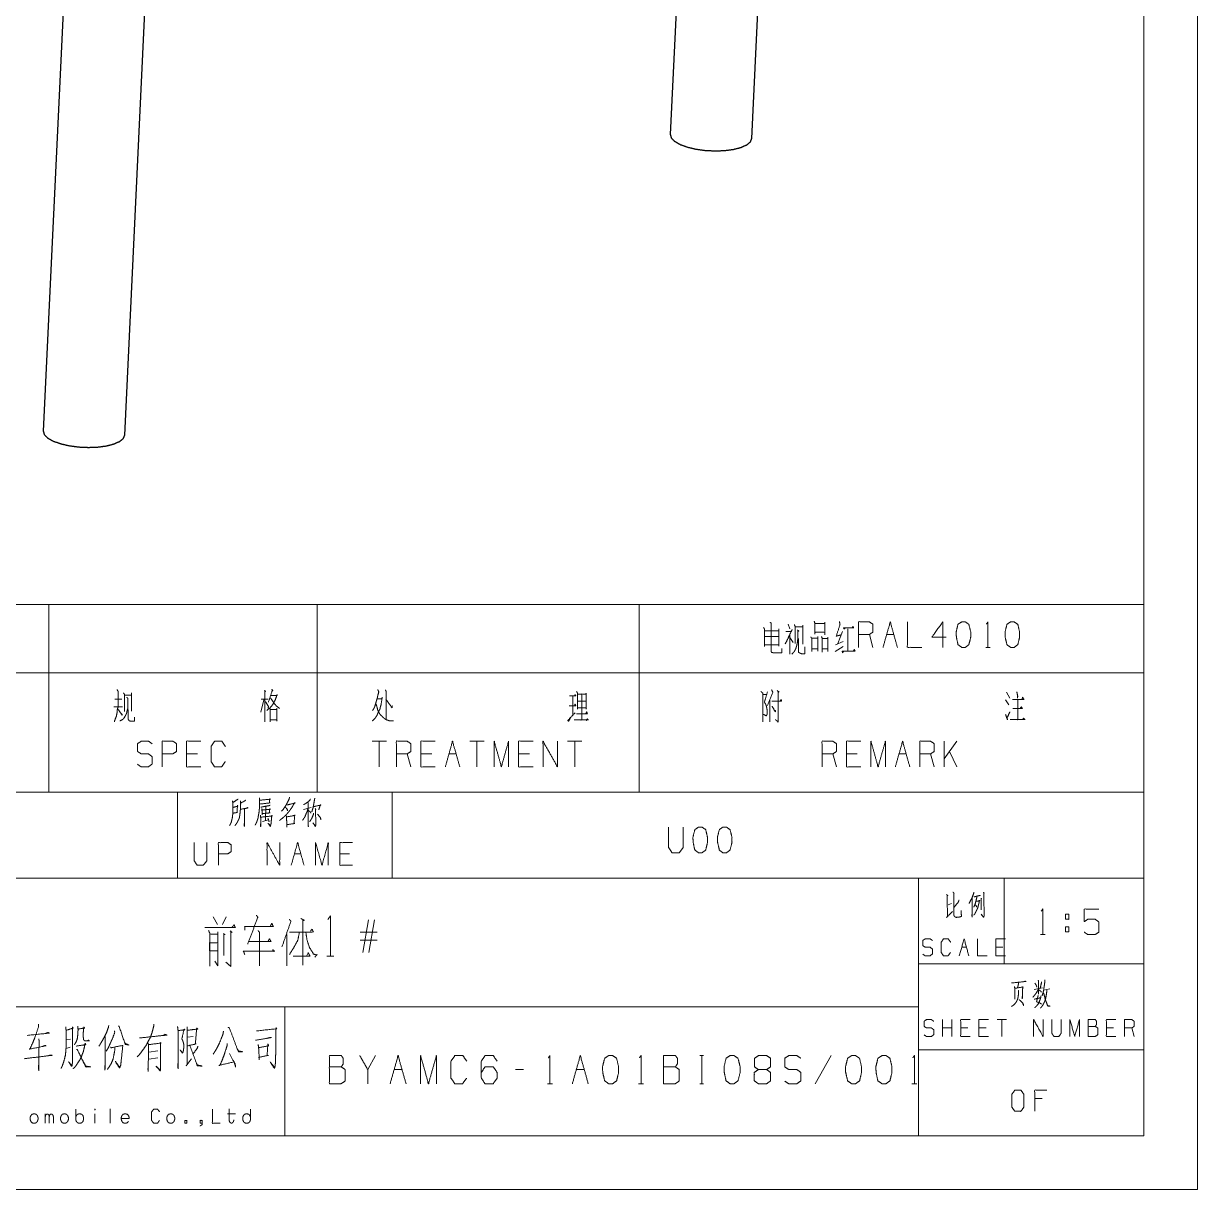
# Model space of a CAD drawing. Header units: millimetres. Extents: x 0 to 420, y 0 to 297.
# Drawn here: x 310.6 to 420, y 0 to 108.6 of the extents above; entities that cross this region are included whole.
import ezdxf

# ---------------------------------------------------------------- set-up
doc = ezdxf.new("R2010")
doc.units = ezdxf.units.MM
doc.layers.add('101', color=7, linetype='Continuous', true_color=0xffffff)

msp = doc.modelspace()

# ---------------------------------------------------------------- linework, layer by layer
at = {"layer": '101', "color": 133, "linetype": 'Continuous', "lineweight": 18}
for p, q in [((420, 0), (420, 297)), ((415, 5), (415, 292)), ((235, 37), (415, 37)), ((325, 37), (325, 29)), ((345, 37), (345, 29)), ((235, 29), (415, 29)), ((394, 29), (394, 5)), ((402, 29), (402, 21)), ((394, 21), (415, 21)), ((285, 17), (394, 17)), ((335, 17), (335, 5)), ((394, 13), (415, 13)), ((25, 5), (415, 5)), ((235, 5), (415, 5)), ((0, 0), (420, 0))]:
    msp.add_line(p, q, dxfattribs=at)
at = {"layer": '101', "color": 92, "linetype": 'Continuous', "lineweight": 25}
for p, q in [((378.48, 97.87), (382.85, 190)), ((375.07, 186.32), (370.89, 98.23)), ((316.82, 162.04), (312.49, 70.61)), ((320.08, 70.25), (324.45, 162.39))]:
    msp.add_line(p, q, dxfattribs=at)
at = {"layer": '101', "color": 72, "linetype": 'Continuous', "lineweight": 18}
for p, q in [((283, 54.46), (313, 54.46)), ((313, 54.46), (313, 48.11)), ((313, 54.46), (338, 54.46)), ((338, 54.46), (338, 48.11)), ((338, 54.46), (368, 54.46)), ((368, 54.46), (368, 48.11)), ((368, 54.46), (415, 54.46)), ((415, 54.46), (415, 48.11)), ((381.87, 52.65), (382.02, 52.22)), ((379.68, 52.03), (380.95, 52.03)), ((379.68, 51.5), (380.95, 51.5)), ((380.99, 52.22), (380.99, 50.6)), ((382.04, 51.4), (382.34, 50.93)), ((386.93, 51.95), (386.49, 50.85)), ((387.44, 52.22), (387.44, 50.17)), ((389.77, 50.48), (389.44, 51.68)), ((391.04, 51.68), (391.71, 51.68)), ((379.7, 50.7), (380.95, 50.7)), ((386.26, 50.08), (386.98, 50.55)), ((386.28, 50.7), (387, 51.03)), ((400.27, 50.48), (400.7, 50.48)), ((283, 48.11), (313, 48.11)), ((313, 48.11), (338, 48.11)), ((313, 48.11), (313, 37)), ((338, 48.11), (368, 48.11)), ((338, 48.11), (338, 37)), ((368, 48.11), (415, 48.11)), ((368, 48.11), (368, 37)), ((415, 48.11), (415, 37)), ((320.1, 46.03), (320.7, 46.03)), ((320.7, 46.25), (320.7, 44.55)), ((361.81, 45.95), (361.81, 44.13)), ((379.52, 46.1), (379.87, 46.1)), ((380.84, 46.45), (381.02, 46.3)), ((402.21, 46.3), (402.51, 45.75)), ((319.06, 44.95), (319.87, 44.95)), ((319.15, 45.65), (319.82, 45.65)), ((333.02, 45.6), (332.74, 44.45)), ((343.6, 45.68), (344.03, 45.68)), ((362.25, 45.48), (363.03, 45.48)), ((380.17, 45.6), (380.17, 43.53)), ((402.12, 45.6), (402.42, 45.12)), ((344.45, 41.74), (343.11, 41.74)), ((343.78, 41.74), (343.78, 39.36)), ((353.56, 41.74), (352.21, 41.74)), ((352.88, 41.74), (352.88, 39.36)), ((362.66, 41.74), (361.32, 41.74)), ((361.99, 41.74), (361.99, 39.36)), ((396.41, 39.36), (396.41, 41.74)), ((397.58, 41.74), (396.41, 40.09)), ((326.85, 40.56), (325.84, 40.56)), ((346.73, 39.36), (346.39, 40.56)), ((348.67, 40.56), (347.66, 40.56)), ((350.27, 40.56), (350.94, 40.56)), ((357.77, 40.56), (356.76, 40.56)), ((386.37, 39.36), (386.04, 40.56)), ((388.31, 40.56), (387.31, 40.56)), ((392.19, 40.56), (392.87, 40.56)), ((395.48, 39.36), (395.14, 40.56)), ((397.58, 39.36), (396.91, 40.79)), ((283, 37), (313, 37)), ((313, 37), (338, 37)), ((338, 37), (368, 37)), ((368, 37), (415, 37)), ((333.22, 35.67), (333.2, 34.36)), ((336.72, 35.38), (337.43, 35.58)), ((332.92, 34.28), (333.47, 34.43)), ((335.89, 31.26), (336.48, 31.26)), ((341.01, 31.26), (340.12, 31.26)), ((396.78, 26.5), (397.1, 26.62)), ((328.33, 25.38), (328.72, 24.68)), ((329.53, 25.38), (329.2, 24.68)), ((342.26, 22.08), (342.78, 25.11)), ((343.34, 25.11), (342.81, 22.08)), ((407.69, 24.46), (407.69, 23.99)), ((407.69, 24.46), (408.02, 24.46)), ((335.17, 23.73), (335.17, 20.82)), ((343.59, 23.97), (342, 23.97)), ((343.59, 23.22), (342, 23.22)), ((405.37, 23.74), (405.8, 23.74)), ((334.01, 22.12), (333.87, 22.39)), ((337.15, 22.04), (337.01, 21.72)), ((398.04, 22.56), (398.48, 22.56)), ((401.88, 22.56), (401.21, 22.56)), ((328.47, 21.25), (328.75, 20.82)), ((338.89, 21.72), (339.56, 21.72)), ((404.78, 18.63), (405.57, 18.79)), ((405.68, 18.57), (406.23, 18.69)), ((396.24, 14.25), (396.24, 15.82)), ((397.13, 14.25), (397.13, 15.82)), ((402.22, 15.82), (401.33, 15.82)), ((401.78, 15.82), (401.78, 14.25)), ((323.85, 14.45), (323.66, 14.35)), ((326.44, 14.25), (325.93, 14.18)), ((397.13, 15.04), (396.24, 15.04)), ((398.6, 15.04), (397.94, 15.04)), ((400.3, 15.04), (399.63, 15.04)), ((412.18, 15.04), (411.51, 15.04)), ((414.1, 14.25), (413.88, 15.04)), ((315.02, 14.01), (314.63, 13.94)), ((315, 13.25), (314.63, 13.14)), ((323.17, 12.9), (322.32, 12.8)), ((322.32, 12.14), (323.17, 12.25)), ((343.45, 12.47), (342.71, 11.17)), ((373.63, 12.47), (374, 12.47)), ((373.83, 12.47), (373.83, 9.85)), ((385.88, 12.47), (384.4, 9.85)), ((345.17, 11.17), (345.91, 11.17)), ((357.23, 11.17), (356.49, 11.17)), ((362.14, 11.17), (362.88, 11.17)), ((359.45, 9.85), (359.92, 9.85)), ((367.94, 9.85), (368.4, 9.85)), ((373.63, 9.85), (374, 9.85)), ((393.39, 9.85), (393.86, 9.85)), ((405.52, 8.46), (404.84, 8.46)), ((312.68, 6.17), (312.68, 7.04)), ((315.51, 6.52), (315.51, 7.48)), ((317.3, 7.04), (317.3, 6.17)), ((318.71, 7.5), (318.71, 6.17)), ((329.66, 7.04), (330.39, 7.04))]:
    msp.add_line(p, q, dxfattribs=at)
at = {"layer": '101', "color": 92, "linetype": 'Continuous', "lineweight": 25}
for points, knots in [([(370.89, 98.23), (370.99, 97.9), (371.3, 97.59), (371.8, 97.3), (372.48, 97.06), (373.28, 96.87), (374.17, 96.75), (375.08, 96.71), (375.97, 96.74), (376.79, 96.85), (377.49, 97.03), (378.02, 97.27), (378.36, 97.55), (378.48, 97.87)], [0, 0, 0.039493, 0.091378, 0.15992, 0.244281, 0.341212, 0.446146, 0.553829, 0.658767, 0.755702, 0.840069, 0.908612, 0.960505, 1, 1]), ([(312.49, 70.61), (312.58, 70.29), (312.89, 69.98), (313.4, 69.69), (314.08, 69.45), (314.88, 69.26), (315.77, 69.14), (316.68, 69.1), (317.57, 69.13), (318.39, 69.24), (319.08, 69.42), (319.62, 69.66), (319.96, 69.94), (320.08, 70.25)], [0, 0, 0.039492, 0.091379, 0.15992, 0.244281, 0.34121, 0.446147, 0.553827, 0.658767, 0.755699, 0.840067, 0.908613, 0.960505, 1, 1])]:
    msp.add_open_spline(points, degree=1, knots=knots, dxfattribs=at)
at = {"layer": '101', "color": 72, "linetype": 'Continuous', "lineweight": 18}
for points, knots in [([(380.19, 52.82), (380.28, 52.73), (380.28, 50.1), (380.33, 50), (380.49, 49.98), (381.27, 49.98), (381.27, 50.38)], [0, 0, 0.031698, 0.655157, 0.682037, 0.720284, 0.904996, 1, 1]), ([(382.45, 52.6), (382.52, 52.43), (382.52, 50.83)], [0, 0, 0.105514, 1, 1]), ([(382.52, 52.38), (383.23, 52.38), (383.23, 52.55), (383.23, 50.78)], [0, 0, 0.266094, 0.331958, 1, 1]), ([(384.3, 52.93), (384.37, 52.68), (384.37, 51.7), (384.37, 51.88), (385.29, 51.88), (385.29, 51.65), (385.29, 52.82), (385.29, 52.7), (384.37, 52.7)], [0, 0, 0.054432, 0.258706, 0.29537, 0.487932, 0.535072, 0.781249, 0.807438, 1, 1]), ([(386.65, 52.88), (386.7, 52.6), (386.35, 51.53), (386.84, 51.65)], [0, 0, 0.145701, 0.734427, 1, 1]), ([(388.43, 50.48), (388.43, 52.85), (389.44, 52.85), (389.77, 52.63), (389.77, 51.9), (389.44, 51.68), (388.43, 51.68)], [0, 0, 0.400951, 0.571036, 0.639278, 0.761673, 0.829915, 1, 1]), ([(390.71, 50.48), (391.38, 52.85), (392.05, 50.48)], [0, 0, 0.499999, 1, 1]), ([(392.98, 52.85), (392.98, 50.48), (394.33, 50.48)], [0, 0, 0.638733, 1, 1]), ([(396.6, 51.43), (395.26, 51.43), (396.27, 52.85), (396.27, 50.48)], [0, 0, 0.245869, 0.565295, 1, 1]), ([(398.37, 50.48), (398.7, 50.73), (398.88, 51.43), (398.88, 51.9), (398.7, 52.63), (398.37, 52.85), (398.03, 52.85), (397.69, 52.63), (397.52, 51.9), (397.54, 51.43), (397.69, 50.73), (398.03, 50.48), (398.37, 50.48)], [0, 0, 0.067524, 0.18397, 0.260582, 0.380942, 0.446139, 0.500302, 0.565504, 0.685862, 0.762527, 0.878308, 0.945837, 1, 1]), ([(400.34, 52.65), (400.48, 52.85), (400.48, 50.48)], [0, 0, 0.093495, 1, 1]), ([(402.92, 50.48), (403.26, 50.73), (403.43, 51.43), (403.43, 51.9), (403.26, 52.63), (402.92, 52.85), (402.58, 52.85), (402.25, 52.63), (402.07, 51.9), (402.09, 51.43), (402.25, 50.73), (402.58, 50.48), (402.92, 50.48)], [0, 0, 0.067525, 0.183972, 0.260585, 0.380946, 0.446143, 0.500306, 0.565503, 0.685864, 0.76253, 0.878312, 0.945837, 1, 1]), ([(379.59, 52.33), (379.66, 52.18), (379.66, 50.55)], [0, 0, 0.092597, 1, 1]), ([(381.65, 51.97), (382.15, 51.97), (382.24, 52.13), (381.6, 50.8), (382.02, 51.63), (382.02, 49.85)], [0, 0, 0.102218, 0.138179, 0.441776, 0.633382, 1, 1]), ([(382.73, 52.1), (382.87, 52), (382.78, 52), (382.78, 51.38), (382.73, 50.95), (382.68, 50.68), (382.59, 50.38), (382.45, 50.1), (382.22, 49.85)], [0, 0, 0.067741, 0.102315, 0.346795, 0.514328, 0.623882, 0.746214, 0.867178, 1, 1]), ([(383.98, 51.47), (384.07, 51.3), (384.07, 50.1), (384.07, 50.33), (384.62, 50.33), (384.62, 50.13), (384.62, 51.47), (384.62, 51.35), (384.07, 51.35)], [0, 0, 0.044639, 0.317869, 0.369099, 0.493859, 0.539397, 0.84678, 0.87524, 1, 1]), ([(384.97, 51.5), (385.04, 51.35), (385.04, 50.02), (385.04, 50.35), (385.56, 50.35), (385.56, 50.1), (385.56, 51.43), (385.56, 51.3), (385.06, 51.3)], [0, 0, 0.036663, 0.329593, 0.401444, 0.514757, 0.570026, 0.862955, 0.89059, 1, 1]), ([(387.18, 52.25), (387.09, 52.18), (387.02, 52.3), (387.97, 52.3), (387.9, 52.43), (387.83, 52.3)], [0, 0, 0.077218, 0.17288, 0.808676, 0.904338, 1, 1]), ([(382.84, 51.3), (382.84, 50.02), (382.96, 49.95), (383.12, 49.88), (383.42, 49.88), (383.42, 50.53)], [0, 0, 0.500781, 0.55761, 0.626688, 0.744702, 1, 1]), ([(387.04, 50.1), (386.95, 49.98), (386.9, 50.13), (388.1, 50.13), (388.03, 50.3), (387.97, 50.17)], [0, 0, 0.083253, 0.169787, 0.823494, 0.926146, 1, 1]), ([(319.36, 46.55), (319.48, 46.35), (319.48, 45), (319.39, 44.7), (319.36, 44.38), (319.29, 44.03), (319.2, 43.83), (319.11, 43.55)], [0, 0, 0.076125, 0.513098, 0.614331, 0.720148, 0.835726, 0.906504, 1, 1]), ([(319.96, 46.25), (320.05, 46.1), (320.05, 44.5)], [0, 0, 0.098129, 1, 1]), ([(333.09, 46.45), (333.19, 46.35), (333.14, 46.43), (333.14, 43.53), (333.14, 45.65), (332.79, 45.65), (333.44, 45.65)], [0, 0, 0.023247, 0.037896, 0.500409, 0.839319, 0.895699, 1, 1]), ([(333.71, 46), (334.26, 46), (334.27, 46.1), (334.11, 45.62), (333.88, 45.18), (333.62, 44.85), (333.3, 44.6)], [0, 0, 0.220966, 0.26192, 0.463932, 0.667691, 0.836831, 1, 1]), ([(333.78, 46.58), (333.88, 46.43), (333.81, 46.45), (333.46, 45.37)], [0, 0, 0.132126, 0.186059, 1, 1]), ([(343.65, 46.55), (343.74, 46.33), (343.65, 46), (343.62, 45.83), (343.55, 45.6), (343.48, 45.35), (343.41, 45.12), (343.35, 44.93), (343.27, 44.77), (343.16, 44.6)], [0, 0, 0.116541, 0.278918, 0.364993, 0.478696, 0.603951, 0.71766, 0.817412, 0.901346, 1, 1]), ([(344.36, 46.53), (344.43, 46.35), (344.43, 43.83)], [0, 0, 0.06955, 1, 1]), ([(361.49, 45.98), (362.1, 45.98), (362.02, 46.08), (361.99, 45.95)], [0, 0, 0.704243, 0.847777, 1, 1]), ([(362.17, 46.38), (362.25, 46.22), (362.25, 44.73), (362.25, 44.85), (363.07, 44.85), (363.07, 44.73), (363.07, 46.22), (363.07, 46.13), (362.25, 46.13), (362.64, 46.13), (362.64, 43.73), (361.94, 43.73), (363.28, 43.73), (363.19, 43.78), (363.17, 43.83), (363.07, 43.67)], [0, 0, 0.016856, 0.162098, 0.174201, 0.252928, 0.265031, 0.410272, 0.419955, 0.498682, 0.536334, 0.76872, 0.837175, 0.967244, 0.977077, 0.982211, 1, 1]), ([(379.34, 46.38), (379.5, 46.22), (379.5, 43.53)], [0, 0, 0.074914, 1, 1]), ([(379.94, 46.33), (379.66, 45.37), (379.77, 45.2), (379.84, 45.02), (379.91, 44.68), (379.91, 44.25), (379.84, 44.1), (379.59, 44.23)], [0, 0, 0.379822, 0.458229, 0.530553, 0.667378, 0.830233, 0.893776, 1, 1]), ([(380.33, 46.53), (380.44, 46.3), (379.96, 45.08)], [0, 0, 0.159107, 1, 1]), ([(380.95, 46.35), (380.95, 43.53), (380.68, 43.75)], [0, 0, 0.890401, 1, 1]), ([(403.17, 46.35), (403.26, 45.87), (403.27, 45.98), (403.22, 45.75)], [0, 0, 0.592181, 0.716658, 1, 1]), ([(320.26, 45.83), (320.38, 45.73), (320.38, 44.85), (320.3, 44.6), (320.26, 44.38), (320.19, 44.2), (320.05, 43.95), (319.91, 43.78), (319.62, 43.63)], [0, 0, 0.062435, 0.405831, 0.509895, 0.599279, 0.673351, 0.786072, 0.874364, 1, 1]), ([(333.18, 45.43), (333.48, 44.95), (333.48, 45.02), (333.44, 44.83)], [0, 0, 0.668993, 0.75826, 1, 1]), ([(333.64, 45.78), (333.81, 45.55), (334.01, 45.25), (334.18, 45.05), (334.5, 44.8)], [0, 0, 0.21756, 0.48939, 0.692342, 1, 1]), ([(344.06, 45.85), (343.95, 45.12), (343.88, 44.9), (343.85, 44.73), (343.74, 44.55), (343.65, 44.35), (343.6, 44.2), (343.48, 44), (343.37, 43.85), (343.14, 43.63)], [0, 0, 0.296653, 0.392139, 0.46442, 0.547269, 0.635793, 0.700209, 0.795421, 0.869798, 1, 1]), ([(343.48, 45.2), (343.55, 45.02), (343.6, 44.83), (343.64, 44.65), (343.81, 44.3), (343.9, 44.2), (344.15, 43.95), (344.29, 43.83), (344.47, 43.73), (344.71, 43.65), (344.94, 43.65), (345.12, 43.63)], [0, 0, 0.075192, 0.15762, 0.228747, 0.384949, 0.438119, 0.578251, 0.653441, 0.734337, 0.837345, 0.928883, 1, 1]), ([(344.4, 45.65), (344.98, 44.85), (344.98, 45.08)], [0, 0, 0.814824, 1, 1]), ([(361.48, 45.05), (362.1, 45.05), (362.02, 45.2), (361.99, 45.08)], [0, 0, 0.676561, 0.857934, 1, 1]), ([(380.35, 45.48), (381.27, 45.48), (381.2, 45.62), (381.14, 45.5)], [0, 0, 0.752923, 0.888763, 1, 1]), ([(380.37, 45), (380.68, 44.48), (380.7, 44.58), (380.61, 44.6)], [0, 0, 0.760418, 0.886215, 1, 1]), ([(403.26, 45.6), (403.26, 43.75), (402.55, 43.75), (403.94, 43.75), (403.8, 43.9), (403.71, 43.75)], [0, 0, 0.426906, 0.590047, 0.912256, 0.959823, 1, 1]), ([(402.78, 45.62), (403.84, 45.62), (403.71, 45.83), (403.66, 45.65)], [0, 0, 0.717261, 0.876328, 1, 1]), ([(402.8, 44.8), (403.68, 44.8), (403.59, 44.95), (403.5, 44.83)], [0, 0, 0.729813, 0.873574, 1, 1]), ([(319.47, 44.7), (319.82, 44.18), (319.87, 44.23), (319.73, 44.33)], [0, 0, 0.720064, 0.802978, 1, 1]), ([(320.4, 44.7), (320.4, 43.78), (320.49, 43.65), (320.63, 43.6), (320.99, 43.6), (320.99, 43.98)], [0, 0, 0.472764, 0.551003, 0.627661, 0.808338, 1, 1]), ([(333.62, 44.8), (333.62, 43.55), (333.62, 43.73), (334.26, 43.73), (334.26, 43.6), (334.26, 44.8), (334.26, 44.68), (333.69, 44.68)], [0, 0, 0.306605, 0.34953, 0.505604, 0.536265, 0.830605, 0.861265, 1, 1]), ([(361.57, 43.85), (361.41, 43.6), (361.34, 43.67), (362.02, 44.38)], [0, 0, 0.214427, 0.289033, 1, 1]), ([(362.17, 44.3), (363.17, 44.3), (363.1, 44.48), (363.03, 44.33)], [0, 0, 0.739673, 0.878255, 1, 1]), ([(402.12, 44.23), (402.3, 43.73), (402.27, 43.95), (402.53, 44.48)], [0, 0, 0.39393, 0.563113, 1, 1]), ([(321.27, 39.59), (321.6, 39.36), (322.29, 39.36), (322.63, 39.61), (322.63, 40.31), (322.29, 40.56), (321.62, 40.56), (321.27, 40.79), (321.27, 41.51), (321.62, 41.74), (322.29, 41.74), (322.63, 41.51)], [0, 0, 0.068037, 0.184055, 0.25452, 0.372335, 0.4428, 0.555844, 0.626371, 0.748393, 0.81892, 0.931964, 1, 1]), ([(323.56, 39.36), (323.56, 41.74), (324.57, 41.74), (324.91, 41.51), (324.91, 40.79), (324.55, 40.56), (323.56, 40.56)], [0, 0, 0.401147, 0.571311, 0.639588, 0.762044, 0.832821, 1, 1]), ([(327.18, 39.36), (325.84, 39.36), (325.84, 41.74), (327.18, 41.74)], [0, 0, 0.26539, 0.73461, 1, 1]), ([(329.44, 39.84), (329.11, 39.36), (328.45, 39.36), (328.12, 39.84), (328.12, 41.26), (328.45, 41.74), (329.12, 41.74), (329.46, 41.26)], [0, 0, 0.114568, 0.243366, 0.357936, 0.638584, 0.753154, 0.885433, 1, 1]), ([(345.38, 39.36), (345.38, 41.74), (346.39, 41.74), (346.73, 41.51), (346.73, 40.79), (346.39, 40.56), (345.38, 40.56)], [0, 0, 0.400951, 0.571036, 0.639278, 0.761673, 0.829915, 1, 1]), ([(349, 39.36), (347.66, 39.36), (347.66, 41.74), (349, 41.74)], [0, 0, 0.26539, 0.73461, 1, 1]), ([(349.94, 39.36), (350.61, 41.74), (351.28, 39.36)], [0, 0, 0.499999, 1, 1]), ([(354.49, 39.36), (354.49, 41.74), (355.16, 39.36), (355.83, 41.74), (355.83, 39.36)], [0, 0, 0.245192, 0.500001, 0.754808, 1, 1]), ([(358.11, 39.36), (356.76, 39.36), (356.76, 41.74), (358.11, 41.74)], [0, 0, 0.26539, 0.73461, 1, 1]), ([(359.04, 39.36), (359.04, 41.74), (360.38, 39.36), (360.38, 41.74)], [0, 0, 0.317574, 0.682426, 1, 1]), ([(385.03, 39.36), (385.03, 41.74), (386.04, 41.74), (386.37, 41.51), (386.37, 40.79), (386.04, 40.56), (385.03, 40.56)], [0, 0, 0.400952, 0.571031, 0.639278, 0.761674, 0.829922, 1, 1]), ([(388.65, 39.36), (387.31, 39.36), (387.31, 41.74), (388.65, 41.74)], [0, 0, 0.26539, 0.73461, 1, 1]), ([(389.58, 39.36), (389.58, 41.74), (390.25, 39.36), (390.93, 41.74), (390.93, 39.36)], [0, 0, 0.245192, 0.499999, 0.754808, 1, 1]), ([(394.14, 39.36), (394.14, 41.74), (395.14, 41.74), (395.48, 41.51), (395.48, 40.79), (395.14, 40.56), (394.14, 40.56)], [0, 0, 0.400951, 0.571036, 0.639278, 0.761673, 0.829915, 1, 1]), ([(330.63, 36.35), (330.57, 36.31), (330.14, 36.02), (330.11, 36.2), (330.16, 36.02), (330.16, 35.45), (330.14, 35.09), (330.13, 34.85), (330.1, 34.61), (330.05, 34.39), (329.99, 34.16), (329.91, 34.01), (329.85, 33.88)], [0, 0, 0.024363, 0.186803, 0.243942, 0.302154, 0.485024, 0.597668, 0.675195, 0.753199, 0.825098, 0.89819, 0.953346, 1, 1]), ([(331.36, 36.26), (331.11, 36.09), (330.88, 36.02), (330.85, 36.2), (330.88, 35.93), (330.86, 35.67), (330.85, 35.38), (330.83, 35.14), (330.8, 34.92), (330.77, 34.67), (330.72, 34.5), (330.64, 34.36), (330.57, 34.21), (330.49, 34.08), (330.41, 33.97), (330.33, 33.88)], [0, 0, 0.096319, 0.172937, 0.229415, 0.313416, 0.396985, 0.487495, 0.564125, 0.634336, 0.711437, 0.768975, 0.817388, 0.871906, 0.920319, 0.962889, 1, 1]), ([(332.63, 36.46), (332.64, 36.26), (332.64, 35.91), (332.63, 35.58), (332.61, 35.36), (332.58, 35.07), (332.53, 34.83), (332.49, 34.56), (332.42, 34.36), (332.35, 34.16), (332.22, 33.92)], [0, 0, 0.076503, 0.212087, 0.33934, 0.424292, 0.535105, 0.630037, 0.733301, 0.813245, 0.895183, 1, 1]), ([(332.67, 36.24), (333.64, 36.35), (333.59, 36.39), (333.55, 36), (333.63, 36), (332.66, 35.89)], [0, 0, 0.39108, 0.416924, 0.577585, 0.60892, 1, 1]), ([(335.42, 36.53), (335.4, 36.37), (335.22, 36.02), (335.11, 35.8), (334.98, 35.6), (334.83, 35.38), (334.67, 35.22)], [0, 0, 0.101774, 0.363754, 0.525154, 0.678922, 0.85608, 1, 1]), ([(337.37, 36.35), (337.34, 36.26), (337.14, 36.09), (336.92, 35.93), (336.73, 35.84)], [0, 0, 0.111856, 0.433088, 0.752703, 1, 1]), ([(337.78, 36.44), (337.76, 36.33), (337.68, 35.87), (337.62, 35.56), (337.51, 35.18)], [0, 0, 0.086565, 0.451629, 0.696477, 1, 1]), ([(330.19, 35.03), (330.22, 35.05), (330.58, 35.11), (330.54, 35.09), (330.58, 35.78), (330.61, 35.69), (330.18, 35.58)], [0, 0, 0.022681, 0.239273, 0.269981, 0.676983, 0.732557, 1, 1]), ([(330.86, 35.4), (331.57, 35.53), (331.52, 35.56), (331.44, 35.51)], [0, 0, 0.834819, 0.895271, 1, 1]), ([(331.22, 35.45), (331.22, 33.81), (331.21, 33.92), (331.22, 34.1)], [0, 0, 0.849783, 0.907772, 1, 1]), ([(333.63, 35.8), (333.58, 35.75), (333.19, 35.69), (332.97, 35.64), (332.77, 35.6)], [0, 0, 0.07226, 0.516589, 0.766867, 1, 1]), ([(332.85, 35.49), (332.86, 35.34), (332.89, 34.89), (332.88, 35), (333.61, 35.07), (333.55, 35.07), (333.59, 35.47), (333.63, 35.4), (332.86, 35.34)], [0, 0, 0.056492, 0.217482, 0.258029, 0.525926, 0.548635, 0.694164, 0.720796, 1, 1]), ([(335.2, 35.84), (335.25, 35.82), (335.95, 35.98), (335.9, 36.02), (335.78, 35.8), (335.64, 35.56), (335.5, 35.36), (335.34, 35.16), (335.17, 34.96), (334.98, 34.76), (334.78, 34.58), (334.62, 34.47), (334.5, 34.36)], [0, 0, 0.017093, 0.254607, 0.275864, 0.359629, 0.452278, 0.53264, 0.616084, 0.70281, 0.792986, 0.881828, 0.944963, 1, 1]), ([(335.03, 35.6), (335.06, 35.58), (335.23, 35.38), (335.25, 35.27), (335.19, 35.42)], [0, 0, 0.066028, 0.519581, 0.712132, 1, 1]), ([(337.15, 35.47), (337.06, 35.18), (336.95, 34.94), (336.86, 34.69), (336.76, 34.56), (336.65, 34.39)], [0, 0, 0.251918, 0.474135, 0.691326, 0.826694, 1, 1]), ([(337.15, 36.02), (337.17, 34.28), (337.18, 33.79), (337.15, 33.88), (337.17, 34.08)], [0, 0, 0.691283, 0.883884, 0.921006, 1, 1]), ([(337.17, 35.31), (337.37, 35.14), (337.42, 35.05)], [0, 0, 0.729109, 1, 1]), ([(337.67, 35.03), (337.65, 34.92), (337.48, 34.52), (337.31, 34.25)], [0, 0, 0.129619, 0.632946, 1, 1]), ([(337.81, 35.49), (337.89, 35.38), (337.85, 35.4), (337.87, 34.23), (337.87, 33.94), (337.85, 33.79), (337.61, 34.14), (337.85, 33.83)], [0, 0, 0.051678, 0.066298, 0.513635, 0.623349, 0.682727, 0.848098, 1, 1]), ([(337.65, 35.64), (338.35, 35.8), (338.29, 35.82), (338.15, 35.34)], [0, 0, 0.557066, 0.608364, 1, 1]), ([(332.72, 34.85), (332.74, 34.65), (332.75, 34.14), (332.74, 33.81), (332.72, 33.9), (332.75, 34.12)], [0, 0, 0.147471, 0.523364, 0.768667, 0.835021, 1, 1]), ([(332.75, 34.67), (333.81, 34.78), (333.78, 34.85), (333.77, 34.74), (333.72, 34.23), (333.7, 34.03), (333.64, 33.81), (333.44, 34.1), (333.66, 33.88)], [0, 0, 0.374083, 0.399749, 0.43883, 0.61759, 0.687458, 0.767887, 0.891105, 1, 1]), ([(333.42, 34.56), (333.49, 34.39), (333.52, 34.25)], [0, 0, 0.579215, 1, 1]), ([(335.11, 34.81), (335.14, 34.74), (335.17, 34.19), (335.19, 34.12), (335.19, 33.72), (335.17, 33.9), (335.17, 33.97), (335.94, 34.08), (335.84, 34.08), (335.92, 34.89), (335.95, 34.85), (335.9, 34.83), (335.15, 34.69)], [0, 0, 0.018828, 0.160986, 0.178485, 0.280676, 0.326272, 0.343303, 0.542024, 0.566111, 0.777126, 0.791033, 0.804348, 1, 1]), ([(338.03, 34.96), (338.31, 34.61), (338.35, 34.43)], [0, 0, 0.711821, 1, 1]), ([(370.74, 33.74), (370.74, 31.84), (371.06, 31.36), (371.73, 31.36), (372.09, 31.84), (372.09, 33.74)], [0, 0, 0.337152, 0.4386, 0.55778, 0.662848, 1, 1]), ([(373.85, 31.36), (374.19, 31.61), (374.36, 32.31), (374.36, 32.79), (374.19, 33.51), (373.85, 33.74), (373.52, 33.74), (373.18, 33.51), (373, 32.79), (373.02, 32.31), (373.18, 31.61), (373.52, 31.36), (373.85, 31.36)], [0, 0, 0.067524, 0.183971, 0.260583, 0.380943, 0.446139, 0.500302, 0.565505, 0.685863, 0.762528, 0.878308, 0.945837, 1, 1]), ([(376.13, 31.36), (376.46, 31.61), (376.64, 32.31), (376.64, 32.79), (376.46, 33.51), (376.13, 33.74), (375.79, 33.74), (375.46, 33.51), (375.28, 32.79), (375.3, 32.31), (375.46, 31.61), (375.79, 31.36), (376.13, 31.36)], [0, 0, 0.067524, 0.183969, 0.260581, 0.380939, 0.446136, 0.500306, 0.565502, 0.685861, 0.762526, 0.878306, 0.94583, 1, 1]), ([(326.54, 32.3), (326.54, 30.62), (326.82, 30.2), (327.41, 30.2), (327.73, 30.62), (327.73, 32.3)], [0, 0, 0.337151, 0.438599, 0.557782, 0.662849, 1, 1]), ([(328.8, 30.2), (328.8, 32.3), (329.69, 32.3), (329.99, 32.1), (329.99, 31.46), (329.68, 31.26), (328.8, 31.26)], [0, 0, 0.401145, 0.571312, 0.639588, 0.762043, 0.832818, 1, 1]), ([(333.33, 30.2), (333.33, 32.3), (334.51, 30.2), (334.51, 32.3)], [0, 0, 0.317574, 0.682426, 1, 1]), ([(337.85, 30.2), (337.85, 32.3), (338.45, 30.2), (339.04, 32.3), (339.04, 30.2)], [0, 0, 0.245192, 0.5, 0.754808, 1, 1]), ([(341.3, 30.2), (340.12, 30.2), (340.12, 32.3), (341.3, 32.3)], [0, 0, 0.265389, 0.734611, 1, 1]), ([(396.62, 27.47), (396.76, 27.35), (396.68, 27.39), (396.71, 25.4), (396.62, 25.32), (397.17, 25.88)], [0, 0, 0.060255, 0.090729, 0.71461, 0.752496, 1, 1]), ([(397.22, 27.7), (397.34, 27.55), (397.29, 27.59), (397.29, 26.72), (397.29, 26.04), (397.29, 25.94), (397.31, 25.54), (397.35, 25.44), (397.41, 25.38), (397.54, 25.34), (397.8, 25.36), (397.99, 25.42), (398.01, 25.44), (397.98, 25.98)], [0, 0, 0.050887, 0.067371, 0.30486, 0.491459, 0.519732, 0.627242, 0.657953, 0.681265, 0.71898, 0.791172, 0.845841, 0.852765, 1, 1]), ([(399.18, 27.7), (399.16, 27.59), (398.99, 27.14), (398.84, 26.87), (398.72, 26.62)], [0, 0, 0.089072, 0.504979, 0.766001, 1, 1]), ([(399.19, 27.28), (399.22, 27.26), (399.25, 27.26), (399.76, 27.39), (399.72, 27.39), (399.65, 27.35)], [0, 0, 0.049781, 0.090425, 0.822292, 0.883256, 1, 1]), ([(400.07, 27.68), (400.13, 27.59), (400.1, 27.57), (400.12, 25.52), (400.12, 25.5), (400.1, 25.38), (400.07, 25.34), (399.84, 25.65), (400.07, 25.36), (400.1, 25.44)], [0, 0, 0.031372, 0.042462, 0.676473, 0.682877, 0.721567, 0.737252, 0.857566, 0.97283, 1, 1]), ([(397.29, 26.23), (397.72, 26.77), (397.79, 26.95)], [0, 0, 0.77398, 1, 1]), ([(399.02, 27.14), (399, 25.38), (398.99, 25.5), (398.99, 25.52), (399, 25.71)], [0, 0, 0.841012, 0.900786, 0.910681, 1, 1]), ([(399.43, 27.22), (399.44, 27.18), (399.37, 26.89), (399.3, 26.62), (399.22, 26.43), (399.16, 26.29)], [0, 0, 0.044891, 0.350478, 0.63559, 0.840224, 1, 1]), ([(399.43, 26.83), (399.72, 26.89), (399.69, 26.95), (399.66, 26.72), (399.6, 26.52), (399.57, 26.35), (399.52, 26.19), (399.44, 26.04), (399.37, 25.88), (399.3, 25.75), (399.22, 25.61), (399.16, 25.54)], [0, 0, 0.158182, 0.194476, 0.315843, 0.429568, 0.518472, 0.611327, 0.697145, 0.792857, 0.869066, 0.954883, 1, 1]), ([(399.28, 26.52), (399.41, 26.39), (399.44, 26.29)], [0, 0, 0.6273, 1, 1]), ([(399.85, 27.12), (399.88, 27.08), (399.85, 27.06), (399.85, 26.06), (399.84, 26.17), (399.85, 26.29)], [0, 0, 0.038712, 0.066084, 0.824707, 0.904517, 1, 1]), ([(332.34, 25.54), (332.47, 25.34), (331.53, 22.83)], [0, 0, 0.082206, 1, 1]), ([(336.48, 25.23), (336.81, 25.07), (336.67, 25.03), (336.67, 20.9)], [0, 0, 0.079453, 0.110572, 1, 1]), ([(339, 25.15), (339.23, 25.46), (339.23, 21.72)], [0, 0, 0.09349, 1, 1]), ([(405.44, 25.91), (405.59, 26.11), (405.59, 23.74)], [0, 0, 0.093487, 1, 1]), ([(407.69, 25.16), (407.69, 25.64), (408.02, 25.64), (408.02, 25.16), (407.69, 25.16)], [0, 0, 0.292916, 0.5, 0.792916, 1, 1]), ([(409.45, 23.96), (409.78, 23.74), (410.47, 23.74), (410.81, 23.96), (410.81, 24.91), (410.47, 25.16), (409.78, 25.16), (409.45, 24.94), (409.45, 26.11), (410.81, 26.11)], [0, 0, 0.062226, 0.168341, 0.230572, 0.376815, 0.441268, 0.547382, 0.609609, 0.790489, 1, 1]), ([(327.55, 24.4), (330.36, 24.4), (330.28, 24.64), (330.09, 24.44)], [0, 0, 0.842004, 0.917045, 1, 1]), ([(327.89, 24.12), (328, 23.85), (328, 20.78), (328, 23.77), (328.75, 23.77), (328.75, 23.97), (328.75, 20.82), (328.75, 22.98), (327.97, 22.98), (327.97, 22.23), (328.72, 22.23)], [0, 0, 0.019945, 0.226009, 0.426789, 0.47722, 0.490429, 0.701777, 0.847078, 0.899376, 0.949571, 1, 1]), ([(329.89, 24.09), (330.09, 23.93), (329.95, 24.05), (329.95, 20.78), (329.5, 21.17)], [0, 0, 0.058327, 0.100825, 0.861608, 1, 1]), ([(331.28, 24.16), (331.25, 24.48), (333.92, 24.48), (333.78, 24.79), (333.64, 24.52)], [0, 0, 0.086832, 0.820652, 0.915214, 1, 1]), ([(332.5, 24.12), (332.64, 23.93), (332.64, 20.82)], [0, 0, 0.071933, 1, 1]), ([(335.39, 25.15), (335.56, 24.99), (334.72, 22.59)], [0, 0, 0.082802, 1, 1]), ([(335.42, 23.97), (337.65, 23.97), (337.53, 24.24), (337.37, 24.05)], [0, 0, 0.800376, 0.90721, 1, 1]), ([(408.02, 24.46), (408.02, 23.99), (407.69, 23.99)], [0, 0, 0.585831, 1, 1]), ([(329.28, 23.85), (329.42, 23.73), (329.31, 23.77), (329.31, 21.8)], [0, 0, 0.080444, 0.132485, 1, 1]), ([(331.64, 23.1), (333.7, 23.1), (333.56, 23.34), (333.42, 23.1)], [0, 0, 0.789756, 0.894878, 1, 1]), ([(336.34, 23.89), (336.2, 23.22), (335.84, 22.55), (335.42, 21.88)], [0, 0, 0.306098, 0.646781, 1, 1]), ([(336.95, 23.93), (337.06, 23.22), (337.28, 22.55), (337.67, 21.92), (337.92, 21.84), (338.01, 21.88), (337.79, 21.64)], [0, 0, 0.252325, 0.500432, 0.760973, 0.853337, 0.885811, 1, 1]), ([(394.41, 21.91), (394.63, 21.76), (395.09, 21.76), (395.31, 21.93), (395.31, 22.39), (395.09, 22.56), (394.64, 22.56), (394.41, 22.71), (394.41, 23.19), (394.64, 23.34), (395.09, 23.34), (395.31, 23.19)], [0, 0, 0.068029, 0.184052, 0.254519, 0.372336, 0.442804, 0.555843, 0.62637, 0.748396, 0.818923, 0.931962, 1, 1]), ([(397, 22.08), (396.77, 21.76), (396.34, 21.76), (396.12, 22.08), (396.12, 23.02), (396.34, 23.34), (396.78, 23.34), (397.01, 23.02)], [0, 0, 0.114571, 0.243364, 0.357935, 0.638587, 0.753157, 0.885429, 1, 1]), ([(397.81, 21.76), (398.26, 23.34), (398.7, 21.76)], [0, 0, 0.499998, 1, 1]), ([(399.51, 23.34), (399.51, 21.76), (400.4, 21.76)], [0, 0, 0.638737, 1, 1]), ([(402.1, 21.76), (401.21, 21.76), (401.21, 23.34), (402.1, 23.34)], [0, 0, 0.265388, 0.734612, 1, 1]), ([(331.25, 21.88), (331.14, 22.2), (334.03, 22.2), (333.87, 22.27)], [0, 0, 0.097863, 0.945906, 1, 1]), ([(335.78, 21.72), (337.34, 21.72), (337.15, 22.08)], [0, 0, 0.794018, 1, 1]), ([(402.68, 19.23), (404.03, 19.37), (403.97, 19.39), (403.83, 19.37)], [0, 0, 0.865805, 0.905503, 1, 1]), ([(402.95, 18.9), (402.98, 18.73), (402.99, 18.3), (402.99, 17.72), (402.98, 17.8), (402.98, 17.95)], [0, 0, 0.119124, 0.427226, 0.837796, 0.897358, 1, 1]), ([(402.98, 18.73), (403.77, 18.86), (403.72, 18.9), (403.71, 18.55), (403.71, 18.17), (403.69, 17.95), (403.68, 17.76), (403.67, 17.84), (403.69, 18.03)], [0, 0, 0.351984, 0.378534, 0.533493, 0.697426, 0.797814, 0.880033, 0.917028, 1, 1]), ([(403.3, 19.29), (403.33, 19.17), (403.23, 18.77)], [0, 0, 0.238945, 1, 1]), ([(405.19, 18.65), (405.05, 18.42), (404.92, 18.21), (404.79, 18.05), (404.66, 17.9)], [0, 0, 0.287233, 0.555137, 0.786183, 1, 1]), ([(404.86, 19.21), (405, 18.98), (405.03, 18.84)], [0, 0, 0.640218, 1, 1]), ([(405.17, 19.48), (405.2, 19.33), (405.2, 18.19), (405.17, 18.34), (405.2, 18.46)], [0, 0, 0.094654, 0.823642, 0.918295, 1, 1]), ([(405.2, 18.61), (405.38, 18.48), (405.46, 18.38)], [0, 0, 0.613114, 1, 1]), ([(405.46, 19.33), (405.46, 19.23), (405.35, 18.75)], [0, 0, 0.174306, 1, 1]), ([(405.77, 19.52), (405.77, 19.39), (405.76, 19.17), (405.71, 18.88), (405.67, 18.57), (405.61, 18.32), (405.54, 18.09), (405.52, 18.03)], [0, 0, 0.081859, 0.232245, 0.425429, 0.632112, 0.800316, 0.957949, 1, 1]), ([(403.31, 18.53), (403.34, 18.4), (403.33, 18.36), (403.31, 18.07), (403.27, 17.82), (403.23, 17.68), (403.15, 17.53), (403.07, 17.39), (402.92, 17.22), (402.77, 17.1), (402.66, 17.04)], [0, 0, 0.073225, 0.098424, 0.26494, 0.409696, 0.496582, 0.589746, 0.686975, 0.813798, 0.923947, 1, 1]), ([(403.39, 17.68), (403.59, 17.49), (403.71, 17.37), (403.77, 17.28), (403.81, 17.12), (403.72, 17.32)], [0, 0, 0.292982, 0.473564, 0.580848, 0.762106, 1, 1]), ([(404.78, 17.72), (405.41, 17.86), (405.42, 18.05), (405.42, 17.97), (405.35, 17.72), (405.25, 17.45), (405.14, 17.24), (405.03, 17.12), (404.92, 16.99), (404.85, 16.93)], [0, 0, 0.304469, 0.392577, 0.431617, 0.55371, 0.68947, 0.798366, 0.878841, 0.95475, 1, 1]), ([(405.16, 18.07), (405, 17.49), (405.1, 17.45), (405.22, 17.41), (405.33, 17.35), (405.48, 17.26)], [0, 0, 0.529111, 0.626299, 0.735529, 0.852099, 1, 1]), ([(405.98, 18.57), (405.93, 18.21), (405.89, 17.97), (405.85, 17.76), (405.79, 17.57), (405.67, 17.32), (405.57, 17.14), (405.45, 16.97), (405.36, 16.89)], [0, 0, 0.194372, 0.332632, 0.448613, 0.555646, 0.70616, 0.822691, 0.933849, 1, 1]), ([(405.65, 18.3), (405.68, 18.26), (405.83, 17.68), (405.93, 17.41), (406.04, 17.12), (406.06, 17.06), (406.28, 17.08), (406.06, 17.1), (405.99, 17.22)], [0, 0, 0.026719, 0.341744, 0.493482, 0.655463, 0.691641, 0.807838, 0.924035, 1, 1]), ([(312.05, 15.39), (312.05, 15.18), (311.73, 14.21), (311.51, 13.66), (311.24, 13.07), (311.2, 13.07), (312.76, 13.38), (312.66, 13.42), (312.44, 13.32)], [0, 0, 0.046524, 0.275032, 0.408545, 0.553501, 0.564465, 0.92219, 0.945453, 1, 1]), ([(322.78, 15.39), (322.78, 15.21), (322.63, 14.63), (322.49, 14.21), (322.34, 13.94), (322.07, 13.42), (321.68, 12.87), (321.41, 12.52), (321.24, 12.35)], [0, 0, 0.049752, 0.224095, 0.350741, 0.440842, 0.608969, 0.803946, 0.929998, 1, 1]), ([(394.53, 14.4), (394.75, 14.25), (395.21, 14.25), (395.43, 14.41), (395.43, 14.88), (395.21, 15.04), (394.76, 15.04), (394.53, 15.19), (394.53, 15.67), (394.76, 15.82), (395.21, 15.82), (395.43, 15.67)], [0, 0, 0.068036, 0.184055, 0.25452, 0.372334, 0.442799, 0.555845, 0.626371, 0.748393, 0.818918, 0.931964, 1, 1]), ([(398.83, 14.25), (397.94, 14.25), (397.94, 15.82), (398.83, 15.82)], [0, 0, 0.265394, 0.734606, 1, 1]), ([(400.52, 14.25), (399.63, 14.25), (399.63, 15.82), (400.52, 15.82)], [0, 0, 0.265394, 0.734606, 1, 1]), ([(404.73, 14.25), (404.73, 15.82), (405.62, 14.25), (405.62, 15.82)], [0, 0, 0.317573, 0.682427, 1, 1]), ([(406.42, 15.82), (406.42, 14.56), (406.63, 14.25), (407.08, 14.25), (407.31, 14.56), (407.31, 15.82)], [0, 0, 0.337149, 0.438598, 0.557784, 0.662851, 1, 1]), ([(408.12, 14.25), (408.12, 15.82), (408.56, 14.25), (409.01, 15.82), (409.01, 14.25)], [0, 0, 0.245192, 0.5, 0.754808, 1, 1]), ([(409.82, 15.19), (409.82, 15.82), (410.48, 15.82), (410.59, 15.67), (410.59, 15.36), (410.48, 15.19), (409.82, 15.19), (409.82, 14.25), (410.47, 14.25), (410.7, 14.4), (410.7, 15.04), (410.48, 15.19)], [0, 0, 0.115916, 0.238849, 0.272472, 0.33043, 0.366587, 0.48952, 0.663395, 0.784172, 0.83349, 0.952457, 1, 1]), ([(412.4, 14.25), (411.51, 14.25), (411.51, 15.82), (412.4, 15.82)], [0, 0, 0.265394, 0.734606, 1, 1]), ([(413.21, 14.25), (413.21, 15.82), (413.88, 15.82), (414.1, 15.67), (414.1, 15.19), (413.88, 15.04), (413.21, 15.04)], [0, 0, 0.400946, 0.571033, 0.639276, 0.76167, 0.829914, 1, 1]), ([(310.98, 14.35), (313.05, 14.56), (312.95, 14.63), (312.68, 14.52)], [0, 0, 0.836554, 0.884532, 1, 1]), ([(314.59, 15.14), (314.61, 14.87), (314.63, 14.01), (314.61, 13.18), (314.56, 12.52), (314.41, 11.94), (314.27, 11.52), (314.15, 11.28)], [0, 0, 0.070329, 0.28934, 0.499598, 0.66644, 0.819873, 0.931329, 1, 1]), ([(314.66, 14.83), (315.29, 15.04), (315.2, 15.11), (315.2, 11.76), (315.17, 11.52), (315.15, 11.45), (314.85, 11.9), (315.15, 11.52)], [0, 0, 0.122094, 0.143965, 0.756447, 0.800872, 0.814266, 0.912285, 1, 1]), ([(315.71, 15.21), (315.73, 14.87), (315.71, 14.42), (315.66, 14.04), (315.56, 13.76), (315.44, 13.56), (315.37, 13.49)], [0, 0, 0.190955, 0.438946, 0.650198, 0.811822, 0.94447, 1, 1]), ([(315.76, 14.94), (316.34, 15.04), (316.27, 15.14), (316.22, 14.63), (316.22, 14.18), (316.24, 13.94), (316.37, 13.83), (316.81, 13.83), (316.71, 13.9), (316.54, 13.83)], [0, 0, 0.209703, 0.254415, 0.437769, 0.595975, 0.681595, 0.738019, 0.892888, 0.935041, 1, 1]), ([(318.59, 15.28), (318.56, 15.11), (318.39, 14.63), (318.22, 14.28), (318, 13.87), (317.83, 13.59), (317.68, 13.35)], [0, 0, 0.081145, 0.319756, 0.499049, 0.717311, 0.868474, 1, 1]), ([(318.27, 14.25), (318.24, 11.14), (318.22, 11.42), (318.27, 11.69)], [0, 0, 0.847819, 0.923473, 1, 1]), ([(319.12, 14.76), (319.15, 14.63), (318.93, 14.04), (318.83, 13.83), (318.68, 13.49), (318.54, 13.18), (318.34, 12.87)], [0, 0, 0.067376, 0.36846, 0.478481, 0.658656, 0.823687, 1, 1]), ([(319.49, 15.25), (319.56, 15.18), (320.12, 13.52), (320.46, 13.45), (320.15, 13.59), (320.05, 13.73)], [0, 0, 0.037082, 0.681737, 0.810185, 0.937687, 1, 1]), ([(321.46, 14.11), (324, 14.38), (323.85, 14.45)], [0, 0, 0.940373, 1, 1]), ([(325, 15.18), (325.05, 14.76), (325.05, 11.25), (325.02, 11.52), (325.05, 11.83)], [0, 0, 0.092137, 0.86992, 0.931161, 1, 1]), ([(325.07, 14.8), (325.68, 14.87), (325.61, 14.94), (325.41, 14.07), (325.41, 14.01), (325.46, 13.9), (325.53, 13.73), (325.58, 13.49), (325.58, 13.28), (325.56, 13.04), (325.53, 12.87), (325.46, 12.69), (325.24, 13), (325.46, 12.73)], [0, 0, 0.163216, 0.189965, 0.42515, 0.443501, 0.473931, 0.523766, 0.589292, 0.644345, 0.7089, 0.755234, 0.805069, 0.906205, 1, 1]), ([(325.88, 15.14), (325.9, 14.83), (325.9, 11.66), (325.8, 11.52), (326.29, 12.18)], [0, 0, 0.069653, 0.779472, 0.817267, 1, 1]), ([(325.93, 14.83), (326.88, 14.94), (326.78, 15.04), (326.66, 13.56), (326.73, 13.56), (325.95, 13.38)], [0, 0, 0.276542, 0.317649, 0.747834, 0.768982, 1, 1]), ([(329.27, 14.73), (329.24, 14.49), (328.97, 13.8), (328.73, 13.28), (328.49, 12.87), (328.31, 12.59)], [0, 0, 0.102841, 0.416511, 0.658903, 0.86249, 1, 1]), ([(329.7, 15.11), (329.83, 15.04), (330.66, 12.83), (331.05, 12.83), (330.68, 12.9), (330.53, 13.14)], [0, 0, 0.039541, 0.705114, 0.815247, 0.920312, 1, 1]), ([(332.34, 14.76), (334.22, 14.97), (334.17, 15.07), (334.14, 14.56), (334.14, 12.63), (334.12, 11.87), (334.09, 11.52), (334.05, 11.35), (334.02, 11.28), (333.61, 11.9), (334.02, 11.38)], [0, 0, 0.261649, 0.277493, 0.349233, 0.616764, 0.72192, 0.769813, 0.794637, 0.804771, 0.908172, 1, 1]), ([(312.07, 14.04), (312.1, 13.87), (312.07, 11.07), (312.05, 11.35), (312.07, 11.69)], [0, 0, 0.048504, 0.826565, 0.903707, 1, 1]), ([(315.54, 13.35), (316.46, 13.49), (316.39, 13.63), (316.32, 13.25), (316.22, 12.83), (316.12, 12.59), (316.02, 12.31), (315.88, 12.04), (315.68, 11.76), (315.54, 11.52), (315.39, 11.35), (315.27, 11.25)], [0, 0, 0.248088, 0.28944, 0.391759, 0.504363, 0.573317, 0.650816, 0.73352, 0.823008, 0.897766, 0.957654, 1, 1]), ([(319.15, 13.18), (319.17, 13.04), (319, 12.18), (318.8, 11.69), (318.63, 11.42), (318.46, 11.18)], [0, 0, 0.064861, 0.471802, 0.712904, 0.863112, 1, 1]), ([(318.76, 13.25), (318.83, 13.18), (318.88, 13.21), (319.9, 13.42), (319.76, 12.07), (319.71, 11.59), (319.63, 11.38), (319.59, 11.31), (319.19, 11.94), (319.61, 11.38)], [0, 0, 0.021075, 0.033595, 0.252602, 0.536206, 0.63793, 0.683936, 0.701643, 0.855333, 1, 1]), ([(322.24, 13.63), (322.29, 13.49), (322.27, 11.21), (322.27, 11), (322.24, 11.21), (322.27, 11.45)], [0, 0, 0.047497, 0.786427, 0.853598, 0.921235, 1, 1]), ([(322.29, 13.49), (323.41, 13.63), (323.41, 13.69), (323.46, 13.63), (323.41, 13.59), (323.41, 11.18), (323.39, 11.04), (323, 11.49), (323.39, 11.11)], [0, 0, 0.224398, 0.238094, 0.254868, 0.266729, 0.746112, 0.77393, 0.891944, 1, 1]), ([(326.14, 13.42), (326.85, 11.52), (327.29, 11.49), (326.85, 11.59), (326.75, 11.8)], [0, 0, 0.643821, 0.783835, 0.927246, 1, 1]), ([(326.9, 13.35), (326.83, 13.14), (326.41, 12.59)], [0, 0, 0.241282, 1, 1]), ([(329.61, 13.59), (329.61, 13.38), (329.39, 12.69), (329.41, 12.73), (329.19, 12.14), (328.95, 11.56), (328.85, 11.56), (330.22, 11.87)], [0, 0, 0.05545, 0.249412, 0.26073, 0.428483, 0.598637, 0.624772, 1, 1]), ([(332.27, 13.9), (333.73, 14.14), (333.58, 14.14), (333.31, 14.07)], [0, 0, 0.777945, 0.854701, 1, 1]), ([(332.51, 13.49), (332.56, 13.07), (332.61, 12.07), (332.58, 12.31), (333.46, 12.49), (333.34, 12.49), (333.41, 13.56), (333.48, 13.38), (332.58, 13.21)], [0, 0, 0.08584, 0.292105, 0.342087, 0.526357, 0.55147, 0.772215, 0.810799, 1, 1]), ([(310.71, 12.18), (313.29, 12.49), (313.17, 12.52), (312.95, 12.45)], [0, 0, 0.879479, 0.922284, 1, 1]), ([(315.59, 13.04), (315.66, 13.04), (316.44, 11.42), (316.93, 11.42), (316.44, 11.49), (316.15, 12.04)], [0, 0, 0.021039, 0.538448, 0.678706, 0.82036, 1, 1]), ([(329.83, 12.66), (330.36, 11.69), (330.41, 11.38), (330.31, 11.76)], [0, 0, 0.610117, 0.783655, 1, 1]), ([(339.14, 11.42), (339.14, 12.47), (340.25, 12.47), (340.43, 12.22), (340.43, 11.7), (340.25, 11.42), (339.14, 11.42), (339.14, 9.85), (340.23, 9.85), (340.61, 10.1), (340.61, 11.17), (340.25, 11.42)], [0, 0, 0.115917, 0.238847, 0.272469, 0.330428, 0.366584, 0.489513, 0.663389, 0.784162, 0.833485, 0.952453, 1, 1]), ([(342.71, 9.85), (342.71, 11.17), (341.97, 12.47)], [0, 0, 0.469959, 1, 1]), ([(347.63, 9.85), (347.63, 12.47), (348.37, 9.85), (349.11, 12.47), (349.11, 9.85)], [0, 0, 0.245192, 0.5, 0.754808, 1, 1]), ([(351.92, 10.37), (351.55, 9.85), (350.83, 9.85), (350.46, 10.37), (350.46, 11.94), (350.83, 12.47), (351.57, 12.47), (351.94, 11.94)], [0, 0, 0.114569, 0.243366, 0.357935, 0.638584, 0.753153, 0.885431, 1, 1]), ([(353.29, 10.9), (353.64, 11.42), (354.4, 11.42), (354.77, 10.9), (354.77, 10.37), (354.4, 9.85), (353.64, 9.85), (353.29, 10.37), (353.29, 11.94), (353.64, 12.47), (354.4, 12.47), (354.77, 11.94)], [0, 0, 0.076963, 0.169761, 0.248073, 0.312018, 0.390331, 0.483128, 0.560091, 0.751927, 0.82889, 0.921688, 1, 1]), ([(359.53, 12.25), (359.68, 12.47), (359.68, 9.85)], [0, 0, 0.093489, 1, 1]), ([(365.52, 9.85), (365.89, 10.12), (366.08, 10.9), (366.08, 11.42), (365.89, 12.22), (365.52, 12.47), (365.15, 12.47), (364.78, 12.22), (364.58, 11.42), (364.6, 10.9), (364.78, 10.12), (365.15, 9.85), (365.52, 9.85)], [0, 0, 0.06753, 0.183974, 0.260586, 0.380945, 0.446147, 0.500311, 0.565508, 0.685867, 0.762531, 0.878311, 0.945836, 1, 1]), ([(368.01, 12.25), (368.17, 12.47), (368.17, 9.85)], [0, 0, 0.093489, 1, 1]), ([(370.26, 11.42), (370.26, 12.47), (371.37, 12.47), (371.55, 12.22), (371.55, 11.7), (371.37, 11.42), (370.26, 11.42), (370.26, 9.85), (371.35, 9.85), (371.72, 10.1), (371.72, 11.17), (371.37, 11.42)], [0, 0, 0.115917, 0.238847, 0.272469, 0.330428, 0.366584, 0.489513, 0.663389, 0.784162, 0.833485, 0.952453, 1, 1]), ([(376.83, 9.85), (377.2, 10.12), (377.4, 10.9), (377.4, 11.42), (377.2, 12.22), (376.83, 12.47), (376.46, 12.47), (376.09, 12.22), (375.9, 11.42), (375.92, 10.9), (376.09, 10.12), (376.46, 9.85), (376.83, 9.85)], [0, 0, 0.067525, 0.183969, 0.260581, 0.380939, 0.446136, 0.500306, 0.565503, 0.685861, 0.762526, 0.878305, 0.94583, 1, 1]), ([(379.1, 11.17), (378.74, 11.42), (378.74, 12.22), (379.1, 12.47), (379.86, 12.47), (380.23, 12.22), (380.23, 11.42), (379.86, 11.17), (379.1, 11.17), (378.72, 10.9), (378.72, 10.12), (379.1, 9.85), (379.86, 9.85), (380.23, 10.1), (380.23, 10.9), (379.86, 11.17)], [0, 0, 0.047573, 0.136085, 0.183658, 0.267814, 0.317165, 0.405677, 0.455028, 0.539184, 0.590296, 0.675756, 0.726869, 0.811025, 0.860375, 0.948888, 1, 1]), ([(381.55, 10.1), (381.92, 9.85), (382.68, 9.85), (383.06, 10.12), (383.06, 10.9), (382.68, 11.17), (381.94, 11.17), (381.55, 11.42), (381.55, 12.22), (381.94, 12.47), (382.68, 12.47), (383.06, 12.22)], [0, 0, 0.068036, 0.184054, 0.254519, 0.372335, 0.4428, 0.555843, 0.62637, 0.748394, 0.818921, 0.931964, 1, 1]), ([(388.15, 9.85), (388.52, 10.12), (388.71, 10.9), (388.71, 11.42), (388.52, 12.22), (388.15, 12.47), (387.78, 12.47), (387.41, 12.22), (387.21, 11.42), (387.23, 10.9), (387.41, 10.12), (387.78, 9.85), (388.15, 9.85)], [0, 0, 0.067525, 0.18397, 0.260581, 0.38094, 0.446137, 0.500301, 0.565503, 0.685862, 0.762526, 0.878306, 0.945836, 1, 1]), ([(390.98, 9.85), (391.35, 10.12), (391.54, 10.9), (391.54, 11.42), (391.35, 12.22), (390.98, 12.47), (390.61, 12.47), (390.23, 12.22), (390.04, 11.42), (390.06, 10.9), (390.23, 10.12), (390.61, 9.85), (390.98, 9.85)], [0, 0, 0.067525, 0.183971, 0.260584, 0.380944, 0.446141, 0.500306, 0.565504, 0.685864, 0.762529, 0.87831, 0.945835, 1, 1]), ([(393.47, 12.25), (393.63, 12.47), (393.63, 9.85)], [0, 0, 0.093489, 1, 1]), ([(402.99, 7.28), (403.55, 7.28), (403.83, 7.68), (403.83, 8.86), (403.55, 9.25), (402.99, 9.25), (402.7, 8.86), (402.7, 7.68), (402.99, 7.28)], [0, 0, 0.102683, 0.191619, 0.409477, 0.498413, 0.601096, 0.691619, 0.909477, 1, 1]), ([(404.84, 7.28), (404.84, 9.25), (405.95, 9.25)], [0, 0, 0.638735, 1, 1]), ([(311.33, 6.34), (311.44, 6.22), (311.57, 6.17), (311.7, 6.17), (311.84, 6.22), (311.94, 6.34), (312, 6.52), (312, 6.71), (311.94, 6.88), (311.84, 7), (311.7, 7.04), (311.57, 7.04), (311.44, 7), (311.33, 6.88), (311.27, 6.71), (311.27, 6.52), (311.33, 6.34)], [0, 0, 0.063224, 0.118198, 0.167051, 0.222025, 0.285248, 0.357933, 0.432348, 0.5, 0.563224, 0.618198, 0.667051, 0.722025, 0.785248, 0.8529, 0.927315, 1, 1]), ([(312.68, 6.78), (312.71, 6.93), (312.81, 7.03), (312.92, 7.03), (313.02, 6.93), (313.05, 6.78), (313.05, 6.17)], [0, 0, 0.118877, 0.224452, 0.306993, 0.412569, 0.533091, 1, 1]), ([(313.05, 6.78), (313.08, 6.93), (313.18, 7.03), (313.3, 7.03), (313.39, 6.93), (313.43, 6.78), (313.43, 6.17)], [0, 0, 0.118605, 0.223938, 0.31376, 0.413913, 0.53416, 1, 1]), ([(314.16, 6.34), (314.26, 6.22), (314.4, 6.17), (314.53, 6.17), (314.66, 6.22), (314.77, 6.34), (314.83, 6.52), (314.83, 6.71), (314.77, 6.88), (314.66, 7), (314.53, 7.04), (314.4, 7.04), (314.26, 7), (314.16, 6.88), (314.1, 6.71), (314.1, 6.52), (314.16, 6.34)], [0, 0, 0.063224, 0.118198, 0.167051, 0.222025, 0.285248, 0.357933, 0.432348, 0.5, 0.563224, 0.618198, 0.667051, 0.722025, 0.785248, 0.8529, 0.927315, 1, 1]), ([(315.51, 6.52), (315.57, 6.34), (315.68, 6.22), (315.81, 6.17), (315.94, 6.17), (316.08, 6.22), (316.19, 6.34), (316.24, 6.52), (316.24, 6.71), (316.19, 6.88), (316.08, 7), (315.94, 7.04), (315.81, 7.04), (315.68, 7), (315.57, 6.88), (315.51, 6.71)], [0, 0, 0.078529, 0.146835, 0.206229, 0.25901, 0.318404, 0.38671, 0.465239, 0.545636, 0.618727, 0.687034, 0.746428, 0.799208, 0.858602, 0.926909, 1, 1]), ([(317.3, 7.4), (317.32, 7.46), (317.3, 7.5), (317.28, 7.46), (317.3, 7.4)], [0, 0, 0.280627, 0.5, 0.719373, 1, 1]), ([(320.43, 6.34), (320.32, 6.22), (320.18, 6.17), (320.06, 6.17), (319.92, 6.22), (319.81, 6.34), (319.76, 6.52), (319.76, 6.71), (319.81, 6.88), (319.92, 7), (320.06, 7.04), (320.18, 7.04), (320.32, 7), (320.43, 6.88), (320.49, 6.71), (320.49, 6.62), (319.76, 6.62)], [0, 0, 0.053947, 0.100856, 0.142541, 0.189449, 0.243396, 0.305417, 0.368913, 0.426639, 0.480586, 0.527495, 0.56918, 0.616088, 0.670035, 0.727761, 0.759509, 1, 1]), ([(323.32, 6.44), (323.13, 6.17), (322.77, 6.17), (322.58, 6.44), (322.58, 7.22), (322.77, 7.48), (323.14, 7.48), (323.33, 7.22)], [0, 0, 0.114567, 0.24337, 0.357937, 0.638582, 0.753149, 0.885433, 1, 1]), ([(324.06, 6.34), (324.16, 6.22), (324.3, 6.17), (324.43, 6.17), (324.56, 6.22), (324.67, 6.34), (324.73, 6.52), (324.73, 6.71), (324.67, 6.88), (324.56, 7), (324.43, 7.04), (324.3, 7.04), (324.16, 7), (324.06, 6.88), (324, 6.71), (324, 6.52), (324.06, 6.34)], [0, 0, 0.063224, 0.118198, 0.167051, 0.222025, 0.285248, 0.357933, 0.432348, 0.5, 0.563224, 0.618198, 0.667051, 0.722025, 0.785248, 0.8529, 0.927315, 1, 1]), ([(328.24, 7.48), (328.24, 6.17), (328.98, 6.17)], [0, 0, 0.638728, 1, 1]), ([(330.25, 6.49), (330.2, 6.3), (330.09, 6.19), (329.96, 6.19), (329.84, 6.3), (329.8, 6.49), (329.8, 7.5)], [0, 0, 0.107406, 0.190396, 0.26402, 0.350759, 0.456999, 1, 1]), ([(331.8, 7.48), (331.8, 6.52), (331.74, 6.34), (331.64, 6.22), (331.5, 6.17), (331.37, 6.17), (331.24, 6.22), (331.13, 6.34), (331.07, 6.52), (331.07, 6.71), (331.13, 6.88), (331.24, 7), (331.37, 7.04), (331.5, 7.04), (331.64, 7), (331.74, 6.88), (331.8, 6.71)], [0, 0, 0.286727, 0.342739, 0.39146, 0.433824, 0.471471, 0.513835, 0.562557, 0.618569, 0.675914, 0.728048, 0.77677, 0.819134, 0.856781, 0.899145, 0.947866, 1, 1]), ([(325.69, 6.17), (325.87, 6.17), (325.87, 6.44), (325.69, 6.44), (325.69, 6.17)], [0, 0, 0.207087, 0.5, 0.707087, 1, 1]), ([(327.29, 6.17), (327.1, 6.17), (327.1, 6.44), (327.29, 6.44), (327.29, 6.05), (327.1, 5.91)], [0, 0, 0.148246, 0.357931, 0.506176, 0.815186, 1, 1])]:
    msp.add_open_spline(points, degree=1, knots=knots, dxfattribs=at)
for points in [[(391.86, 39.36), (392.53, 41.74), (393.2, 39.36)], [(335.59, 30.2), (336.18, 32.3), (336.78, 30.2)], [(344.8, 9.85), (345.54, 12.47), (346.28, 9.85)], [(361.77, 9.85), (362.51, 12.47), (363.25, 9.85)]]:
    msp.add_open_spline(points, degree=1, dxfattribs=at)

doc.saveas('drawing.dxf')
